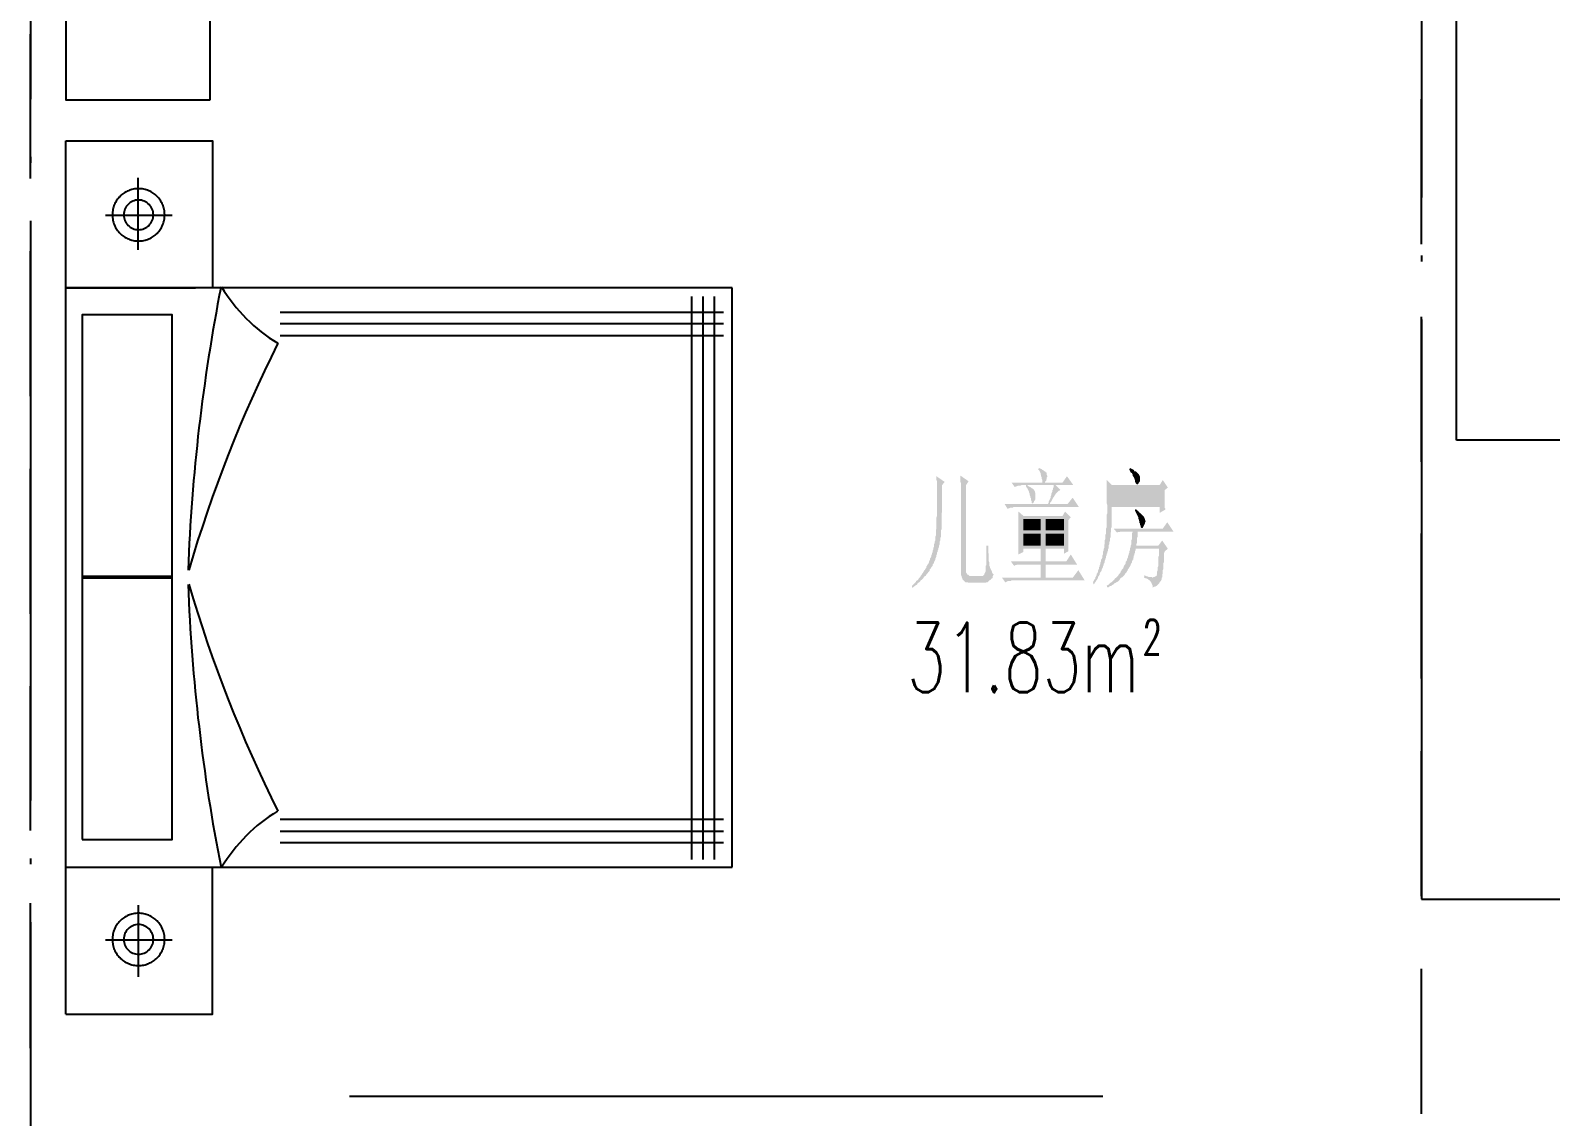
# Model space of a CAD drawing. Header units: millimetres. Extents: x -1120 to 100154, y -9529 to 14223.
# Drawn here: x 86034 to 91280, y 52 to 3800 of the extents above; entities that cross this region are included whole.
import ezdxf

# ---------------------------------------------------------------- set-up
doc = ezdxf.new("R2010")
doc.units = ezdxf.units.MM
doc.linetypes.add('DOTE', pattern=[2.42, 2, -0.2, 0.02, -0.2])
for name, color, linetype in [('A-DOTE', 1, 'Continuous'), ('A-房间名称', 7, 'Continuous'), ('A-立面看线', 7, 'Continuous')]:
    doc.layers.add(name, color=color, linetype=linetype)
doc.styles.add('_TCH_WINDOW', font='SIMPLEX', dxfattribs={"bigfont": 'GBCBIG'})

msp = doc.modelspace()

# ---------------------------------------------------------------- hatches: boundary and pattern name
at = {"layer": 'A-立面看线'}
for points in [[(89180.3, 2231.5), (89180.3, 2224.9), (89180.3, 2220.6), (89180.3, 2214.1), (89180.3, 2209.7), (89180.3, 2205.4), (89180.3, 2198.8), (89180.3, 2194.5), (89180.3, 2190.1), (89180.3, 2185.8), (89180.3, 2179.3), (89180.3, 2174.9), (89180.3, 2170.6), (89180.3, 2166.2), (89180.3, 2161.9), (89180.3, 2157.5), (89180.3, 2153.1), (89180.3, 2148.8), (89180.3, 2142.3), (89180.3, 2137.9), (89178.2, 2133.6), (89178.2, 2131.4), (89178.2, 2127), (89178.2, 2122.7), (89178.2, 2118.3), (89178.2, 2114), (89178.2, 2109.6), (89178.2, 2105.3), (89178.2, 2100.9), (89178.2, 2098.8), (89178.2, 2094.4), (89178.2, 2090.1), (89178.2, 2085.7), (89178.2, 2085.7), (89178.2, 2079.2), (89176, 2074.8), (89176, 2070.5), (89176, 2066.1), (89176, 2061.8), (89176, 2057.4), (89176, 2053.1), (89173.8, 2048.7), (89173.8, 2044.4), (89173.8, 2040), (89171.6, 2035.7), (89171.6, 2031.3), (89171.6, 2027), (89169.5, 2022.6), (89169.5, 2018.3), (89167.3, 2013.9), (89167.3, 2009.6), (89165.1, 2005.2), (89165.1, 2000.8), (89162.9, 1998.7), (89162.9, 1994.3), (89160.8, 1990), (89160.8, 1985.6), (89158.6, 1981.3), (89156.4, 1976.9), (89156.4, 1974.7), (89156.4, 1972.6), (89154.2, 1968.2), (89152.1, 1966), (89152.1, 1963.9), (89149.9, 1959.5), (89147.7, 1957.3), (89147.7, 1953), (89145.5, 1950.8), (89143.3, 1948.6), (89141.2, 1944.3), (89139, 1942.1), (89136.8, 1939.9), (89136.8, 1935.6), (89134.6, 1933.4), (89132.5, 1931.2), (89130.3, 1926.9), (89128.1, 1924.7), (89125.9, 1922.5), (89123.8, 1918.2), (89119.4, 1916), (89117.2, 1913.8), (89115.1, 1909.5), (89112.9, 1907.3), (89110.7, 1905.1), (89106.4, 1902.9), (89104.2, 1898.6), (89102, 1896.4), (89097.7, 1894.2), (89095.5, 1892.1), (89093.3, 1887.7), (89089, 1885.5), (89086.8, 1883.4), (89082.4, 1881.2), (89080.3, 1879), (89075.9, 1876.8), (89075.9, 1883.4), (89078.1, 1885.5), (89080.3, 1887.7), (89084.6, 1892.1), (89086.8, 1894.2), (89089, 1896.4), (89091.1, 1900.8), (89095.5, 1902.9), (89097.7, 1905.1), (89099.8, 1909.5), (89102, 1911.6), (89104.2, 1913.8), (89106.4, 1918.2), (89108.5, 1920.3), (89110.7, 1924.7), (89112.9, 1926.9), (89115.1, 1931.2), (89117.2, 1933.4), (89119.4, 1937.8), (89121.6, 1939.9), (89123.8, 1944.3), (89125.9, 1946.5), (89125.9, 1950.8), (89128.1, 1953), (89130.3, 1957.3), (89132.5, 1959.5), (89134.6, 1963.9), (89134.6, 1966), (89136.8, 1970.4), (89136.8, 1970.4), (89139, 1974.7), (89139, 1979.1), (89141.2, 1981.3), (89143.3, 1985.6), (89143.3, 1990), (89145.5, 1994.3), (89145.5, 1996.5), (89147.7, 2000.8), (89147.7, 2005.2), (89149.9, 2009.6), (89149.9, 2013.9), (89152.1, 2018.3), (89152.1, 2022.6), (89152.1, 2027), (89154.2, 2031.3), (89154.2, 2035.7), (89156.4, 2040), (89156.4, 2044.4), (89156.4, 2048.7), (89156.4, 2053.1), (89158.6, 2057.4), (89158.6, 2061.8), (89158.6, 2066.1), (89158.6, 2070.5), (89158.6, 2074.8), (89160.8, 2081.4), (89160.8, 2085.7), (89160.8, 2087.9), (89160.8, 2092.2), (89160.8, 2094.4), (89160.8, 2098.8), (89160.8, 2103.1), (89160.8, 2105.3), (89160.8, 2109.6), (89160.8, 2114), (89160.8, 2116.2), (89160.8, 2120.5), (89162.9, 2124.9), (89162.9, 2129.2), (89162.9, 2133.6), (89162.9, 2137.9), (89162.9, 2140.1), (89162.9, 2144.4), (89162.9, 2148.8), (89162.9, 2153.1), (89162.9, 2157.5), (89162.9, 2161.9), (89162.9, 2168.4), (89162.9, 2172.7), (89162.9, 2177.1), (89162.9, 2181.4), (89162.9, 2185.8), (89162.9, 2190.1), (89162.9, 2196.7), (89162.9, 2201), (89162.9, 2205.4), (89162.9, 2211.9), (89162.9, 2216.2), (89162.9, 2220.6), (89162.9, 2227.1), (89162.9, 2231.5), (89162.9, 2238), (89162.9, 2242.4), (89160.8, 2248.9), (89160.8, 2253.2), (89160.8, 2259.8), (89160.8, 2261.9), (89189, 2242.4), (89180.3, 2231.5)], [(89245.6, 2188), (89245.6, 2192.3), (89245.6, 2196.7), (89245.6, 2201), (89245.6, 2205.4), (89245.6, 2209.7), (89245.6, 2214.1), (89245.6, 2218.4), (89245.6, 2222.8), (89245.6, 2227.1), (89245.6, 2231.5), (89245.6, 2235.8), (89243.4, 2242.4), (89243.4, 2246.7), (89243.4, 2251.1), (89243.4, 2255.4), (89243.4, 2259.8), (89243.4, 2264.1), (89271.7, 2244.5), (89263, 2231.5), (89263, 1939.9), (89263, 1935.6), (89263, 1933.4), (89263, 1929), (89265.2, 1926.9), (89267.4, 1922.5), (89269.5, 1922.5), (89271.7, 1920.3), (89273.9, 1918.2), (89278.2, 1918.2), (89280.4, 1918.2), (89317.4, 1918.2), (89319.6, 1918.2), (89321.8, 1918.2), (89323.9, 1920.3), (89326.1, 1922.5), (89326.1, 1924.7), (89328.3, 1929), (89330.5, 1933.4), (89330.5, 1937.8), (89330.5, 1942.1), (89330.5, 1946.5), (89330.5, 1948.6), (89330.5, 1953), (89332.6, 1955.2), (89332.6, 1959.5), (89332.6, 1963.9), (89332.6, 1968.2), (89332.6, 1972.6), (89332.6, 1976.9), (89332.6, 1981.3), (89332.6, 1985.6), (89332.6, 1990), (89332.6, 1994.3), (89332.6, 2000.8), (89332.6, 2005.2), (89332.6, 2011.7), (89332.6, 2016.1), (89332.6, 2022.6), (89339.2, 2022.6), (89339.2, 2016.1), (89339.2, 2009.6), (89339.2, 2005.2), (89339.2, 1998.7), (89341.3, 1994.3), (89341.3, 1987.8), (89341.3, 1983.4), (89341.3, 1979.1), (89341.3, 1974.7), (89341.3, 1972.6), (89341.3, 1968.2), (89343.5, 1963.9), (89343.5, 1961.7), (89343.5, 1959.5), (89343.5, 1957.3), (89343.5, 1953), (89345.7, 1948.6), (89345.7, 1946.5), (89347.9, 1942.1), (89350, 1937.8), (89352.2, 1933.4), (89352.2, 1931.2), (89354.4, 1926.9), (89356.6, 1924.7), (89358.7, 1922.5), (89356.6, 1920.3), (89354.4, 1916), (89354.4, 1911.6), (89352.2, 1909.5), (89350, 1907.3), (89347.9, 1905.1), (89343.5, 1902.9), (89341.3, 1900.8), (89339.2, 1898.6), (89337, 1896.4), (89332.6, 1896.4), (89330.5, 1894.2), (89328.3, 1894.2), (89273.9, 1894.2), (89271.7, 1894.2), (89267.4, 1896.4), (89265.2, 1896.4), (89260.8, 1896.4), (89258.7, 1898.6), (89256.5, 1900.8), (89254.3, 1902.9), (89252.1, 1905.1), (89250, 1907.3), (89250, 1909.5), (89247.8, 1913.8), (89247.8, 1916), (89245.6, 1920.3), (89245.6, 1924.7), (89245.6, 1929), (89245.6, 1931.2), (89245.6, 2188)], [(89419.7, 2240.2), (89526.3, 2240.2), (89526.3, 2244.5), (89526.3, 2248.9), (89524.1, 2253.2), (89524.1, 2257.6), (89521.9, 2261.9), (89521.9, 2266.3), (89519.8, 2268.5), (89519.8, 2272.8), (89517.6, 2277.2), (89515.4, 2281.5), (89513.2, 2283.7), (89511, 2285.9), (89515.4, 2290.2), (89519.8, 2288), (89524.1, 2285.9), (89526.3, 2283.7), (89530.6, 2281.5), (89532.8, 2279.3), (89537.2, 2277.2), (89537.2, 2275), (89539.3, 2275), (89541.5, 2272.8), (89541.5, 2270.6), (89541.5, 2266.3), (89543.7, 2261.9), (89543.7, 2259.8), (89541.5, 2257.6), (89541.5, 2253.2), (89539.3, 2248.9), (89539.3, 2246.7), (89535, 2242.4), (89535, 2240.2), (89595.9, 2240.2), (89611.1, 2261.9), (89632.9, 2231.5), (89572, 2231.5), (89589.4, 2214.1), (89587.2, 2214.1), (89585, 2211.9), (89582.8, 2211.9), (89580.7, 2209.7), (89578.5, 2207.5), (89576.3, 2205.4), (89574.1, 2203.2), (89572, 2201), (89569.8, 2196.7), (89567.6, 2194.5), (89565.4, 2190.1), (89563.3, 2188), (89561.1, 2183.6), (89558.9, 2179.3), (89556.7, 2174.9), (89552.4, 2170.6), (89552.4, 2166.2), (89613.3, 2166.2), (89630.7, 2188), (89652.5, 2155.3), (89437.1, 2155.3), (89432.7, 2155.3), (89430.5, 2155.3), (89426.2, 2155.3), (89424, 2153.1), (89421.8, 2153.1), (89417.5, 2153.1), (89415.3, 2153.1), (89411, 2151), (89408.8, 2151), (89406.6, 2148.8), (89395.7, 2166.2), (89545.9, 2166.2), (89548, 2170.6), (89548, 2174.9), (89550.2, 2179.3), (89552.4, 2183.6), (89554.6, 2188), (89554.6, 2192.3), (89556.7, 2196.7), (89556.7, 2201), (89558.9, 2205.4), (89561.1, 2209.7), (89561.1, 2214.1), (89563.3, 2216.2), (89563.3, 2220.6), (89565.4, 2224.9), (89565.4, 2227.1), (89565.4, 2231.5), (89474.1, 2231.5), (89478.4, 2227.1), (89482.8, 2224.9), (89487.1, 2222.8), (89489.3, 2220.6), (89493.6, 2218.4), (89495.8, 2216.2), (89498, 2214.1), (89498, 2211.9), (89500.2, 2209.7), (89500.2, 2207.5), (89502.3, 2203.2), (89502.3, 2198.8), (89502.3, 2194.5), (89502.3, 2192.3), (89502.3, 2188), (89502.3, 2183.6), (89500.2, 2179.3), (89498, 2177.1), (89498, 2177.1), (89495.8, 2170.6), (89493.6, 2168.4), (89491.5, 2168.4), (89491.5, 2168.4), (89489.3, 2170.6), (89489.3, 2174.9), (89487.1, 2179.3), (89487.1, 2185.8), (89484.9, 2188), (89484.9, 2192.3), (89482.8, 2196.7), (89482.8, 2201), (89480.6, 2205.4), (89480.6, 2207.5), (89478.4, 2211.9), (89476.2, 2216.2), (89474.1, 2220.6), (89471.9, 2222.8), (89469.7, 2227.1), (89469.7, 2231.5), (89461, 2231.5), (89456.7, 2231.5), (89454.5, 2231.5), (89450.1, 2229.3), (89448, 2229.3), (89443.6, 2229.3), (89441.4, 2229.3), (89437.1, 2227.1), (89434.9, 2227.1), (89432.7, 2224.9), (89430.5, 2224.9), (89419.7, 2240.2)], [(89828.7, 2290.2), (89833.1, 2288), (89837.4, 2285.9), (89841.8, 2283.7), (89843.9, 2279.3), (89848.3, 2279.3), (89850.5, 2277.2), (89852.6, 2275), (89854.8, 2272.8), (89857, 2270.6), (89859.2, 2268.5), (89859.2, 2268.5), (89859.2, 2268.5), (89861.3, 2264.1), (89863.5, 2259.8), (89863.5, 2255.4), (89863.5, 2255.4), (89863.5, 2251.1), (89863.5, 2246.7), (89861.3, 2242.4), (89859.2, 2240.2), (89857, 2235.8), (89854.8, 2233.7), (89854.8, 2233.7), (89852.6, 2233.7), (89850.5, 2235.8), (89848.3, 2238), (89846.1, 2242.4), (89846.1, 2248.9), (89843.9, 2251.1), (89843.9, 2255.4), (89841.8, 2257.6), (89839.6, 2261.9), (89837.4, 2264.1), (89837.4, 2268.5), (89835.2, 2272.8), (89830.9, 2275), (89828.7, 2279.3), (89826.5, 2283.7), (89826.5, 2285.9), (89828.7, 2290.2)], [(89948.4, 2214.1), (89948.4, 2209.7), (89948.4, 2203.2), (89948.4, 2198.8), (89948.4, 2192.3), (89948.4, 2188), (89948.4, 2181.4), (89948.4, 2177.1), (89948.4, 2172.7), (89948.4, 2168.4), (89948.4, 2164), (89948.4, 2161.9), (89948.4, 2157.5), (89948.4, 2153.1), (89950.5, 2151), (89950.5, 2146.6), (89950.5, 2146.6), (89931, 2135.7), (89931, 2155.3), (89765.6, 2155.3), (89765.6, 2151), (89765.6, 2144.4), (89765.6, 2140.1), (89765.6, 2135.7), (89765.6, 2131.4), (89765.6, 2124.9), (89765.6, 2120.5), (89765.6, 2116.2), (89765.6, 2111.8), (89765.6, 2107.5), (89765.6, 2100.9), (89765.6, 2096.6), (89765.6, 2092.2), (89765.6, 2087.9), (89763.4, 2083.5), (89763.4, 2079.2), (89763.4, 2074.8), (89763.4, 2070.5), (89761.3, 2066.1), (89761.3, 2059.6), (89761.3, 2055.2), (89761.3, 2050.9), (89759.1, 2046.5), (89759.1, 2042.2), (89759.1, 2037.8), (89756.9, 2035.7), (89756.9, 2031.3), (89756.9, 2027), (89754.7, 2022.6), (89754.7, 2018.3), (89754.7, 2013.9), (89752.6, 2009.6), (89752.6, 2005.2), (89750.4, 2000.8), (89750.4, 1996.5), (89748.2, 1994.3), (89748.2, 1990), (89746, 1985.6), (89746, 1981.3), (89743.9, 1976.9), (89743.9, 1974.7), (89741.7, 1970.4), (89741.7, 1966), (89739.5, 1961.7), (89737.3, 1959.5), (89737.3, 1955.2), (89735.1, 1950.8), (89735.1, 1948.6), (89733, 1944.3), (89730.8, 1939.9), (89730.8, 1937.8), (89728.6, 1933.4), (89726.4, 1931.2), (89724.3, 1926.9), (89724.3, 1922.5), (89722.1, 1920.3), (89719.9, 1916), (89717.7, 1913.8), (89717.7, 1909.5), (89715.6, 1907.3), (89713.4, 1902.9), (89711.2, 1900.8), (89709, 1896.4), (89706.9, 1894.2), (89704.7, 1889.9), (89704.7, 1887.7), (89700.3, 1894.2), (89702.5, 1896.4), (89702.5, 1900.8), (89704.7, 1902.9), (89706.9, 1907.3), (89709, 1909.5), (89709, 1913.8), (89711.2, 1916), (89713.4, 1920.3), (89713.4, 1924.7), (89715.6, 1926.9), (89717.7, 1931.2), (89717.7, 1935.6), (89719.9, 1939.9), (89722.1, 1944.3), (89722.1, 1948.6), (89724.3, 1950.8), (89724.3, 1955.2), (89726.4, 1959.5), (89726.4, 1963.9), (89728.6, 1968.2), (89728.6, 1972.6), (89730.8, 1976.9), (89733, 1981.3), (89733, 1987.8), (89735.1, 1992.1), (89735.1, 1996.5), (89735.1, 2000.8), (89737.3, 2005.2), (89737.3, 2009.6), (89739.5, 2013.9), (89739.5, 2018.3), (89739.5, 2024.8), (89741.7, 2029.1), (89741.7, 2033.5), (89741.7, 2037.8), (89741.7, 2042.2), (89743.9, 2046.5), (89743.9, 2050.9), (89743.9, 2055.2), (89743.9, 2059.6), (89746, 2063.9), (89746, 2068.3), (89746, 2072.6), (89746, 2077), (89746, 2081.4), (89748.2, 2085.7), (89748.2, 2090.1), (89748.2, 2094.4), (89748.2, 2098.8), (89748.2, 2103.1), (89748.2, 2107.5), (89748.2, 2111.8), (89748.2, 2116.2), (89748.2, 2120.5), (89748.2, 2124.9), (89748.2, 2129.2), (89750.4, 2133.6), (89750.4, 2137.9), (89750.4, 2140.1), (89750.4, 2146.6), (89750.4, 2153.1), (89750.4, 2157.5), (89750.4, 2161.9), (89748.2, 2168.4), (89748.2, 2172.7), (89748.2, 2177.1), (89748.2, 2183.6), (89748.2, 2188), (89748.2, 2192.3), (89748.2, 2196.7), (89748.2, 2201), (89748.2, 2205.4), (89748.2, 2209.7), (89748.2, 2214.1), (89748.2, 2218.4), (89748.2, 2222.8), (89748.2, 2227.1), (89748.2, 2231.5), (89748.2, 2233.7), (89748.2, 2238), (89748.2, 2242.4), (89748.2, 2244.5), (89748.2, 2248.9), (89765.6, 2231.5), (89931, 2231.5), (89941.8, 2248.9), (89959.2, 2222.8), (89948.4, 2214.1)], [(89765.6, 2222.8), (89765.6, 2166.2), (89931, 2166.2), (89931, 2222.8), (89765.6, 2222.8)], [(89443.6, 2140.1), (89461, 2124.9), (89595.9, 2124.9), (89604.6, 2140.1), (89624.2, 2120.5), (89615.5, 2109.6), (89615.5, 2103.1), (89615.5, 2098.8), (89615.5, 2092.2), (89615.5, 2087.9), (89615.5, 2081.4), (89615.5, 2077), (89615.5, 2070.5), (89615.5, 2066.1), (89615.5, 2061.8), (89615.5, 2057.4), (89615.5, 2053.1), (89615.5, 2046.5), (89615.5, 2042.2), (89615.5, 2037.8), (89615.5, 2035.7), (89615.5, 2031.3), (89615.5, 2027), (89615.5, 2022.6), (89615.5, 2018.3), (89615.5, 2016.1), (89615.5, 2011.7), (89615.5, 2009.6), (89615.5, 2005.2), (89615.5, 2003), (89600.3, 1994.3), (89600.3, 2011.7), (89537.2, 2011.7), (89537.2, 1968.2), (89609, 1968.2), (89624.2, 1992.1), (89645.9, 1957.3), (89537.2, 1957.3), (89537.2, 1911.6), (89630.7, 1911.6), (89650.3, 1937.8), (89672.1, 1902.9), (89426.2, 1902.9), (89424, 1902.9), (89419.7, 1902.9), (89417.5, 1900.8), (89413.1, 1900.8), (89411, 1900.8), (89408.8, 1900.8), (89404.4, 1898.6), (89402.3, 1898.6), (89400.1, 1896.4), (89397.9, 1896.4), (89387, 1911.6), (89519.8, 1911.6), (89519.8, 1957.3), (89458.8, 1957.3), (89454.5, 1957.3), (89452.3, 1957.3), (89448, 1957.3), (89445.8, 1957.3), (89441.4, 1957.3), (89439.2, 1957.3), (89434.9, 1955.2), (89432.7, 1955.2), (89430.5, 1953), (89428.4, 1953), (89417.5, 1968.2), (89519.8, 1968.2), (89519.8, 2011.7), (89461, 2011.7), (89461, 2000.8), (89443.6, 1992.1), (89443.6, 1996.5), (89443.6, 1998.7), (89443.6, 2003), (89443.6, 2007.4), (89443.6, 2011.7), (89443.6, 2016.1), (89443.6, 2020.4), (89443.6, 2024.8), (89443.6, 2029.1), (89443.6, 2033.5), (89443.6, 2037.8), (89443.6, 2044.4), (89443.6, 2048.7), (89443.6, 2053.1), (89443.6, 2057.4), (89443.6, 2063.9), (89443.6, 2063.9), (89443.6, 2068.3), (89443.6, 2072.6), (89443.6, 2079.2), (89443.6, 2083.5), (89443.6, 2087.9), (89443.6, 2092.2), (89443.6, 2096.6), (89443.6, 2100.9), (89443.6, 2107.5), (89443.6, 2111.8), (89443.6, 2116.2), (89443.6, 2120.5), (89443.6, 2122.7), (89443.6, 2127), (89443.6, 2131.4), (89443.6, 2135.7), (89443.6, 2140.1), (89443.6, 2140.1)], [(89461, 2114), (89461, 2074.8), (89519.8, 2074.8), (89519.8, 2114), (89461, 2114)], [(89537.2, 2114), (89537.2, 2074.8), (89600.3, 2074.8), (89600.3, 2114), (89537.2, 2114)], [(89772.1, 2081.4), (89941.8, 2081.4), (89957.1, 2103.1), (89978.8, 2070.5), (89854.8, 2070.5), (89854.8, 2068.3), (89854.8, 2063.9), (89854.8, 2059.6), (89854.8, 2055.2), (89854.8, 2053.1), (89852.6, 2048.7), (89852.6, 2042.2), (89852.6, 2037.8), (89852.6, 2033.5), (89850.5, 2027), (89850.5, 2022.6), (89850.5, 2022.6), (89926.6, 2022.6), (89939.7, 2040), (89959.2, 2011.7), (89948.4, 2003), (89946.2, 1996.5), (89946.2, 1990), (89946.2, 1983.4), (89946.2, 1979.1), (89946.2, 1972.6), (89946.2, 1966), (89944, 1961.7), (89944, 1955.2), (89944, 1950.8), (89944, 1946.5), (89944, 1942.1), (89941.8, 1937.8), (89941.8, 1933.4), (89941.8, 1929), (89941.8, 1926.9), (89939.7, 1922.5), (89939.7, 1920.3), (89939.7, 1916), (89939.7, 1913.8), (89937.5, 1911.6), (89937.5, 1909.5), (89937.5, 1907.3), (89937.5, 1905.1), (89935.3, 1900.8), (89933.1, 1898.6), (89931, 1896.4), (89928.8, 1892.1), (89926.6, 1889.9), (89924.4, 1887.7), (89922.3, 1885.5), (89920.1, 1883.4), (89915.7, 1881.2), (89913.6, 1881.2), (89909.2, 1879), (89907, 1876.8), (89907, 1881.2), (89907, 1883.4), (89904.9, 1887.7), (89904.9, 1889.9), (89902.7, 1892.1), (89902.7, 1894.2), (89900.5, 1896.4), (89898.3, 1900.8), (89896.2, 1902.9), (89891.8, 1905.1), (89889.6, 1907.3), (89885.3, 1909.5), (89883.1, 1909.5), (89878.7, 1911.6), (89876.6, 1911.6), (89878.7, 1920.3), (89883.1, 1918.2), (89887.4, 1916), (89889.6, 1916), (89894, 1913.8), (89896.2, 1913.8), (89900.5, 1913.8), (89902.7, 1913.8), (89904.9, 1913.8), (89907, 1911.6), (89907, 1911.6), (89909.2, 1913.8), (89911.4, 1913.8), (89915.7, 1916), (89917.9, 1918.2), (89920.1, 1918.2), (89920.1, 1920.3), (89922.3, 1924.7), (89922.3, 1926.9), (89922.3, 1933.4), (89924.4, 1937.8), (89924.4, 1944.3), (89924.4, 1948.6), (89926.6, 1953), (89926.6, 1957.3), (89926.6, 1961.7), (89926.6, 1966), (89926.6, 1970.4), (89926.6, 1974.7), (89926.6, 1979.1), (89926.6, 1983.4), (89928.8, 1987.8), (89928.8, 1992.1), (89928.8, 1996.5), (89928.8, 2003), (89928.8, 2007.4), (89928.8, 2011.7), (89848.3, 2011.7), (89848.3, 2007.4), (89846.1, 2003), (89846.1, 1998.7), (89843.9, 1994.3), (89843.9, 1990), (89841.8, 1987.8), (89841.8, 1983.4), (89839.6, 1979.1), (89839.6, 1974.7), (89837.4, 1972.6), (89835.2, 1968.2), (89835.2, 1963.9), (89833.1, 1961.7), (89830.9, 1957.3), (89830.9, 1955.2), (89828.7, 1950.8), (89826.5, 1948.6), (89824.4, 1944.3), (89822.2, 1942.1), (89820, 1937.8), (89820, 1935.6), (89817.8, 1933.4), (89815.6, 1929), (89813.5, 1926.9), (89811.3, 1924.7), (89809.1, 1920.3), (89806.9, 1918.2), (89804.8, 1916), (89802.6, 1913.8), (89798.2, 1911.6), (89796.1, 1909.5), (89793.9, 1907.3), (89791.7, 1902.9), (89789.5, 1900.8), (89787.4, 1898.6), (89783, 1896.4), (89780.8, 1896.4), (89778.7, 1894.2), (89774.3, 1892.1), (89772.1, 1889.9), (89770, 1887.7), (89765.6, 1885.5), (89763.4, 1883.4), (89761.3, 1883.4), (89756.9, 1881.2), (89754.7, 1879), (89750.4, 1879), (89750.4, 1876.8), (89748.2, 1885.5), (89750.4, 1885.5), (89754.7, 1887.7), (89756.9, 1889.9), (89759.1, 1892.1), (89761.3, 1894.2), (89765.6, 1896.4), (89767.8, 1898.6), (89770, 1900.8), (89772.1, 1902.9), (89774.3, 1905.1), (89776.5, 1909.5), (89780.8, 1911.6), (89783, 1913.8), (89785.2, 1916), (89787.4, 1918.2), (89789.5, 1922.5), (89791.7, 1924.7), (89793.9, 1926.9), (89796.1, 1931.2), (89796.1, 1933.4), (89798.2, 1935.6), (89800.4, 1939.9), (89802.6, 1942.1), (89804.8, 1944.3), (89806.9, 1948.6), (89806.9, 1950.8), (89809.1, 1955.2), (89811.3, 1957.3), (89813.5, 1961.7), (89813.5, 1966), (89815.6, 1968.2), (89817.8, 1972.6), (89817.8, 1976.9), (89820, 1979.1), (89822.2, 1983.4), (89822.2, 1987.8), (89824.4, 1990), (89824.4, 1994.3), (89826.5, 1998.7), (89826.5, 2003), (89828.7, 2007.4), (89828.7, 2011.7), (89828.7, 2013.9), (89830.9, 2018.3), (89830.9, 2022.6), (89833.1, 2027), (89833.1, 2031.3), (89833.1, 2035.7), (89833.1, 2040), (89835.2, 2044.4), (89835.2, 2050.9), (89835.2, 2055.2), (89835.2, 2059.6), (89835.2, 2063.9), (89837.4, 2068.3), (89837.4, 2070.5), (89796.1, 2070.5), (89783, 2068.3), (89772.1, 2081.4)], [(89846.1, 2144.4), (89848.3, 2148.8), (89852.6, 2144.4), (89857, 2142.3), (89859.2, 2137.9), (89863.5, 2135.7), (89865.7, 2133.6), (89867.9, 2131.4), (89870, 2129.2), (89872.2, 2127), (89874.4, 2124.9), (89876.6, 2122.7), (89876.6, 2122.7), (89878.7, 2116.2), (89880.9, 2114), (89880.9, 2109.6), (89883.1, 2107.5), (89880.9, 2103.1), (89880.9, 2100.9), (89878.7, 2096.6), (89876.6, 2092.2), (89874.4, 2087.9), (89872.2, 2083.5), (89870, 2083.5), (89870, 2083.5), (89867.9, 2083.5), (89865.7, 2085.7), (89865.7, 2090.1), (89863.5, 2094.4), (89863.5, 2098.8), (89861.3, 2100.9), (89861.3, 2105.3), (89859.2, 2109.6), (89859.2, 2111.8), (89857, 2116.2), (89857, 2120.5), (89854.8, 2124.9), (89852.6, 2129.2), (89850.5, 2133.6), (89848.3, 2137.9), (89846.1, 2142.3), (89846.1, 2144.4), (89846.1, 2144.4)], [(89461, 2063.9), (89461, 2022.6), (89519.8, 2022.6), (89519.8, 2063.9), (89461, 2063.9)], [(89537.2, 2063.9), (89537.2, 2022.6), (89600.3, 2022.6), (89600.3, 2063.9), (89537.2, 2063.9)]]:
    msp.add_hatch(color=256, dxfattribs=at).paths.add_polyline_path(points)

# ---------------------------------------------------------------- linework, layer by layer
at = {"layer": 'A-DOTE', "linetype": 'DOTE', "ltscale": 1000}
for p, q in [((86035.3, -3696.6), (86035.3, 14222.5)), ((90835.3, 803.1), (90835.3, 7222.6)), ((90835, 803), (94835.1, 803))]:
    msp.add_line(p, q, dxfattribs=at)
at = {"layer": 'A-立面看线'}
for points in [[(90955.7, 2386), (90955.7, 5086), (91353.9, 5086), (91353.9, 2386), (90955.7, 2386)], [(86654.3, 3560.8), (86654.3, 4761.9), (86156.1, 4761.9), (86156.1, 3560.8), (86654.3, 3560.8)], [(86034.2, 3288.9), (86034.2, 3787.1)], [(90833.9, 3062.6), (90833.9, 3563)], [(86156.1, 2912.5), (86156.1, 3419.4)], [(86156.1, 3419.4), (86663, 3419.4), (86663, 2912.5)], [(86407.4, 3073.5), (86412, 3073.6), (86416.6, 3074), (86421.1, 3074.5), (86425.6, 3075.3), (86429.9, 3076.3), (86434.2, 3077.5), (86438.4, 3079), (86442.5, 3080.6), (86446.5, 3082.4), (86450.4, 3084.4), (86454.2, 3086.6), (86457.8, 3088.9), (86461.4, 3091.4), (86464.8, 3094.1), (86468.1, 3096.9), (86471.2, 3099.9), (86474.2, 3103.1), (86477, 3106.3), (86479.7, 3109.8), (86482.2, 3113.3), (86484.6, 3117), (86486.8, 3120.7), (86488.8, 3124.6), (86490.6, 3128.6), (86492.2, 3132.7), (86493.6, 3136.9), (86494.8, 3141.2), (86495.8, 3145.6), (86496.6, 3150), (86497.2, 3154.5), (86497.5, 3159.1), (86497.7, 3163.8), (86497.5, 3168.4), (86497.2, 3173), (86496.6, 3177.5), (86495.8, 3182), (86494.8, 3186.3), (86493.6, 3190.6), (86492.2, 3194.8), (86490.6, 3198.9), (86488.8, 3202.9), (86486.8, 3206.8), (86484.6, 3210.6), (86482.2, 3214.3), (86479.7, 3217.8), (86477, 3221.2), (86474.2, 3224.5), (86471.2, 3227.6), (86468.1, 3230.6), (86464.8, 3233.5), (86461.4, 3236.1), (86457.8, 3238.6), (86454.2, 3241), (86450.4, 3243.2), (86446.5, 3245.2), (86442.5, 3247), (86438.4, 3248.6), (86434.2, 3250), (86429.9, 3251.2), (86425.6, 3252.2), (86421.1, 3253), (86416.6, 3253.6), (86412, 3254), (86407.4, 3254.1), (86402.7, 3254), (86398.1, 3253.6), (86393.6, 3253), (86389.2, 3252.2), (86384.8, 3251.2), (86380.5, 3250), (86376.3, 3248.6), (86372.2, 3247), (86368.2, 3245.2), (86364.3, 3243.2), (86360.5, 3241), (86356.9, 3238.6), (86353.3, 3236.1), (86349.9, 3233.5), (86346.7, 3230.6), (86343.5, 3227.6), (86340.5, 3224.5), (86337.7, 3221.2), (86335, 3217.8), (86332.5, 3214.3), (86330.1, 3210.6), (86328, 3206.8), (86326, 3202.9), (86324.2, 3198.9), (86322.6, 3194.8), (86321.1, 3190.6), (86319.9, 3186.3), (86318.9, 3182), (86318.1, 3177.5), (86317.5, 3173), (86317.2, 3168.4), (86317.1, 3163.8), (86317.2, 3159.1), (86317.5, 3154.5), (86318.1, 3150), (86318.9, 3145.6), (86319.9, 3141.2), (86321.1, 3136.9), (86322.6, 3132.7), (86324.2, 3128.6), (86326, 3124.6), (86328, 3120.7), (86330.1, 3117), (86332.5, 3113.3), (86335, 3109.8), (86337.7, 3106.3), (86340.5, 3103.1), (86343.5, 3099.9), (86346.7, 3096.9), (86349.9, 3094.1), (86353.3, 3091.4), (86356.9, 3088.9), (86360.5, 3086.6), (86364.3, 3084.4), (86368.2, 3082.4), (86372.2, 3080.6), (86376.3, 3079), (86380.5, 3077.5), (86384.8, 3076.3), (86389.2, 3075.3), (86393.6, 3074.5), (86398.1, 3074), (86402.7, 3073.6), (86407.4, 3073.5)], [(86406.3, 3043), (86406.3, 3291.1)], [(86407.4, 3112.6), (86412.6, 3112.9), (86417.7, 3113.7), (86422.6, 3114.9), (86427.3, 3116.7), (86431.7, 3118.8), (86436, 3121.4), (86439.9, 3124.3), (86443.5, 3127.6), (86446.8, 3131.3), (86449.8, 3135.2), (86452.3, 3139.4), (86454.5, 3143.9), (86456.2, 3148.6), (86457.5, 3153.5), (86458.2, 3158.5), (86458.5, 3163.8), (86458.2, 3169), (86457.5, 3174.1), (86456.2, 3179), (86454.5, 3183.7), (86452.3, 3188.1), (86449.8, 3192.4), (86446.8, 3196.3), (86443.5, 3199.9), (86439.9, 3203.2), (86436, 3206.2), (86431.7, 3208.7), (86427.3, 3210.9), (86422.6, 3212.6), (86417.7, 3213.9), (86412.6, 3214.6), (86407.4, 3214.9), (86402.1, 3214.6), (86397.1, 3213.9), (86392.2, 3212.6), (86387.5, 3210.9), (86383, 3208.7), (86378.8, 3206.2), (86374.8, 3203.2), (86371.2, 3199.9), (86367.9, 3196.3), (86365, 3192.4), (86362.4, 3188.1), (86360.3, 3183.7), (86358.5, 3179), (86357.3, 3174.1), (86356.5, 3169), (86356.2, 3163.8), (86356.5, 3158.5), (86357.3, 3153.5), (86358.5, 3148.6), (86360.3, 3143.9), (86362.4, 3139.4), (86365, 3135.2), (86367.9, 3131.3), (86371.2, 3127.6), (86374.8, 3124.3), (86378.8, 3121.4), (86383, 3118.8), (86387.5, 3116.7), (86392.2, 3114.9), (86397.1, 3113.7), (86402.1, 3112.9), (86407.4, 3112.6)], [(86293.1, 3162.7), (86523.8, 3162.7)], [(86663, 3080), (86663, 3080)], [(86034.2, 2538.3), (86034.2, 3038.7)], [(86156.1, 913), (86156.1, 2912.5)], [(88455.8, 2912.5), (86156.1, 2912.5)], [(86156.1, 2912.5), (86604.3, 2912.5)], [(86692, 2915.6), (86686.1, 2885.4), (86680.4, 2855.1), (86674.8, 2824.8), (86669.4, 2794.5), (86664.1, 2764.2), (86659, 2733.8), (86654, 2703.5), (86649.2, 2673.1), (86644.5, 2642.7), (86639.9, 2612.2), (86635.6, 2581.8), (86631.3, 2551.3), (86627.2, 2520.8), (86623.3, 2490.3), (86619.5, 2459.7), (86615.9, 2429.2), (86612.4, 2398.6), (86609.1, 2368), (86605.9, 2337.4), (86602.9, 2306.8), (86600, 2276.2), (86597.2, 2245.5), (86594.7, 2214.8), (86592.2, 2184.2), (86589.9, 2153.5), (86587.8, 2122.8), (86585.8, 2092), (86584, 2061.3), (86582.3, 2030.6), (86580.8, 1999.8), (86579.4, 1969.1), (86578.2, 1938.3)], [(86694.1, 2914.9), (86703.3, 2900.2), (86712.9, 2885.8), (86723, 2871.7), (86733.4, 2857.9), (86744.3, 2844.5), (86755.5, 2831.4), (86767.1, 2818.6), (86779.1, 2806.2), (86791.5, 2794.2), (86804.2, 2782.5), (86817.2, 2771.2), (86830.6, 2760.3), (86844.4, 2749.8), (86858.4, 2739.7), (86872.8, 2730), (86887.5, 2720.8)], [(88455.8, 913), (88455.8, 2912.5)], [(88316.6, 939.1), (88316.6, 2882)], [(88355.7, 939.1), (88355.7, 2882)], [(88394.9, 939.1), (88394.9, 2882)], [(86212.6, 1911.6), (86523.8, 1911.6), (86523.8, 2818.9), (86212.6, 2818.9), (86212.6, 1911.6)], [(86895.8, 2827.6), (88425.4, 2827.6)], [(86895.8, 2788.5), (88425.4, 2788.5)], [(90833.9, 2312), (90833.9, 2812.4)], [(86895.8, 2747.1), (88425.4, 2747.1)], [(86887.7, 2720.5), (86864.5, 2673.3), (86841.7, 2625.8), (86819.6, 2578.1), (86797.9, 2530.1), (86776.8, 2481.9), (86756.3, 2433.5), (86736.2, 2384.9), (86716.7, 2336), (86697.8, 2286.9), (86679.4, 2237.6), (86661.5, 2188.2), (86644.2, 2138.5), (86627.5, 2088.6), (86611.3, 2038.5), (86595.6, 1988.3), (86580.5, 1937.8)], [(86034.2, 1787.6), (86034.2, 2288)], [(90833.9, 1563.5), (90833.9, 2063.9)], [(86212.6, 1008.7), (86523.8, 1008.7), (86523.8, 1916), (86212.6, 1916), (86212.6, 1008.7)], [(86578.2, 1888.7), (86579.4, 1858), (86580.8, 1827.2), (86582.4, 1796.5), (86584, 1765.7), (86585.9, 1735), (86587.9, 1704.3), (86590, 1673.6), (86592.3, 1642.9), (86594.7, 1612.2), (86597.3, 1581.5), (86600, 1550.9), (86602.9, 1520.2), (86606, 1489.6), (86609.1, 1459), (86612.5, 1428.4), (86616, 1397.9), (86619.6, 1367.3), (86623.4, 1336.8), (86627.3, 1306.3), (86631.4, 1275.8), (86635.6, 1245.3), (86640, 1214.8), (86644.6, 1184.4), (86649.2, 1154), (86654.1, 1123.6), (86659.1, 1093.2), (86664.2, 1062.8), (86669.5, 1032.5), (86674.9, 1002.2), (86680.5, 971.9), (86686.2, 941.7), (86692.1, 911.5)], [(86580.7, 1889.4), (86595.8, 1838.9), (86611.4, 1788.7), (86627.6, 1738.6), (86644.4, 1688.7), (86661.7, 1639.1), (86679.6, 1589.6), (86698, 1540.3), (86716.9, 1491.2), (86736.4, 1442.4), (86756.4, 1393.7), (86777, 1345.3), (86798.1, 1297.1), (86819.8, 1249.2), (86841.9, 1201.4), (86864.7, 1153.9), (86887.9, 1106.7)], [(86034.2, 1039.2), (86034.2, 1537.4)], [(90833.9, 812.9), (90833.9, 1313.3)], [(86887.4, 1106.8), (86872.7, 1097.6), (86858.4, 1087.9), (86844.3, 1077.8), (86830.6, 1067.3), (86817.2, 1056.4), (86804.1, 1045.1), (86791.4, 1033.4), (86779.1, 1021.4), (86767.1, 1009), (86755.5, 996.2), (86744.2, 983.1), (86733.4, 969.6), (86723, 955.9), (86712.9, 941.8), (86703.3, 927.4), (86694.1, 912.6)], [(86895.8, 1078.3), (88425.4, 1078.3)], [(86895.8, 1037), (88425.4, 1037)], [(86895.8, 997.8), (88425.4, 997.8)], [(86156.1, 913), (88455.8, 913)], [(86156.1, 406), (86156.1, 913), (86576, 913)], [(86156.1, 406), (86663, 406), (86663, 913)], [(86034.2, 288.5), (86034.2, 789)], [(86407.4, 573.6), (86412, 573.7), (86416.6, 574), (86421.1, 574.6), (86425.6, 575.4), (86429.9, 576.4), (86434.2, 577.6), (86438.4, 579), (86442.5, 580.7), (86446.5, 582.5), (86450.4, 584.5), (86454.2, 586.6), (86457.8, 589), (86461.4, 591.5), (86464.8, 594.2), (86468.1, 597), (86471.2, 600), (86474.2, 603.1), (86477, 606.4), (86479.7, 609.8), (86482.2, 613.4), (86484.6, 617), (86486.8, 620.8), (86488.8, 624.7), (86490.6, 628.7), (86492.2, 632.8), (86493.6, 637), (86494.8, 641.3), (86495.8, 645.7), (86496.6, 650.1), (86497.2, 654.6), (86497.5, 659.2), (86497.7, 663.9), (86497.5, 668.5), (86497.2, 673.1), (86496.6, 677.6), (86495.8, 682.1), (86494.8, 686.4), (86493.6, 690.7), (86492.2, 694.9), (86490.6, 699), (86488.8, 703), (86486.8, 706.9), (86484.6, 710.7), (86482.2, 714.3), (86479.7, 717.9), (86477, 721.3), (86474.2, 724.6), (86471.2, 727.7), (86468.1, 730.7), (86464.8, 733.5), (86461.4, 736.2), (86457.8, 738.7), (86454.2, 741.1), (86450.4, 743.3), (86446.5, 745.2), (86442.5, 747.1), (86438.4, 748.7), (86434.2, 750.1), (86429.9, 751.3), (86425.6, 752.3), (86421.1, 753.1), (86416.6, 753.7), (86412, 754), (86407.4, 754.2), (86402.7, 754), (86398.1, 753.7), (86393.6, 753.1), (86389.2, 752.3), (86384.8, 751.3), (86380.5, 750.1), (86376.3, 748.7), (86372.2, 747.1), (86368.2, 745.2), (86364.3, 743.3), (86360.5, 741.1), (86356.9, 738.7), (86353.3, 736.2), (86349.9, 733.5), (86346.7, 730.7), (86343.5, 727.7), (86340.5, 724.6), (86337.7, 721.3), (86335, 717.9), (86332.5, 714.3), (86330.1, 710.7), (86328, 706.9), (86326, 703), (86324.2, 699), (86322.6, 694.9), (86321.1, 690.7), (86319.9, 686.4), (86318.9, 682.1), (86318.1, 677.6), (86317.5, 673.1), (86317.2, 668.5), (86317.1, 663.9), (86317.2, 659.2), (86317.5, 654.6), (86318.1, 650.1), (86318.9, 645.7), (86319.9, 641.3), (86321.1, 637), (86322.6, 632.8), (86324.2, 628.7), (86326, 624.7), (86328, 620.8), (86330.1, 617), (86332.5, 613.4), (86335, 609.8), (86337.7, 606.4), (86340.5, 603.1), (86343.5, 600), (86346.7, 597), (86349.9, 594.2), (86353.3, 591.5), (86356.9, 589), (86360.5, 586.6), (86364.3, 584.5), (86368.2, 582.5), (86372.2, 580.7), (86376.3, 579), (86380.5, 577.6), (86384.8, 576.4), (86389.2, 575.4), (86393.6, 574.6), (86398.1, 574), (86402.7, 573.7), (86407.4, 573.6)], [(86406.3, 782.4), (86406.3, 534.4)], [(86663, 745.5), (86663, 745.5)], [(86407.4, 612.7), (86412.6, 613), (86417.7, 613.8), (86422.6, 615), (86427.3, 616.7), (86431.7, 618.9), (86436, 621.5), (86439.9, 624.4), (86443.5, 627.7), (86446.8, 631.3), (86449.8, 635.3), (86452.3, 639.5), (86454.5, 644), (86456.2, 648.7), (86457.5, 653.6), (86458.2, 658.6), (86458.5, 663.9), (86458.2, 669.1), (86457.5, 674.2), (86456.2, 679.1), (86454.5, 683.8), (86452.3, 688.2), (86449.8, 692.4), (86446.8, 696.4), (86443.5, 700), (86439.9, 703.3), (86436, 706.3), (86431.7, 708.8), (86427.3, 711), (86422.6, 712.7), (86417.7, 714), (86412.6, 714.7), (86407.4, 715), (86402.1, 714.7), (86397.1, 714), (86392.2, 712.7), (86387.5, 711), (86383, 708.8), (86378.8, 706.3), (86374.8, 703.3), (86371.2, 700), (86367.9, 696.4), (86365, 692.4), (86362.4, 688.2), (86360.3, 683.8), (86358.5, 679.1), (86357.3, 674.2), (86356.5, 669.1), (86356.2, 663.9), (86356.5, 658.6), (86357.3, 653.6), (86358.5, 648.7), (86360.3, 644), (86362.4, 639.5), (86365, 635.3), (86367.9, 631.3), (86371.2, 627.7), (86374.8, 624.4), (86378.8, 621.5), (86383, 618.9), (86387.5, 616.7), (86392.2, 615), (86397.1, 613.8), (86402.1, 613), (86407.4, 612.7)], [(86293.1, 662.8), (86523.8, 662.8)], [(90833.9, 62.3), (90833.9, 562.7)], [(87135.1, 123.2), (89735.1, 123.2)]]:
    msp.add_lwpolyline(points, dxfattribs=at)

# ---------------------------------------------------------------- texts
at = {"layer": 'A-房间名称', "style": '_TCH_WINDOW', "width": 0.65}
for s, height, p in [('31.83m', 240, (89059.4, 1516.8)), ('2', 120, (89871.7, 1646.8))]:
    msp.add_text(s, height=height, dxfattribs=at).set_placement(p)

doc.saveas('drawing.dxf')
